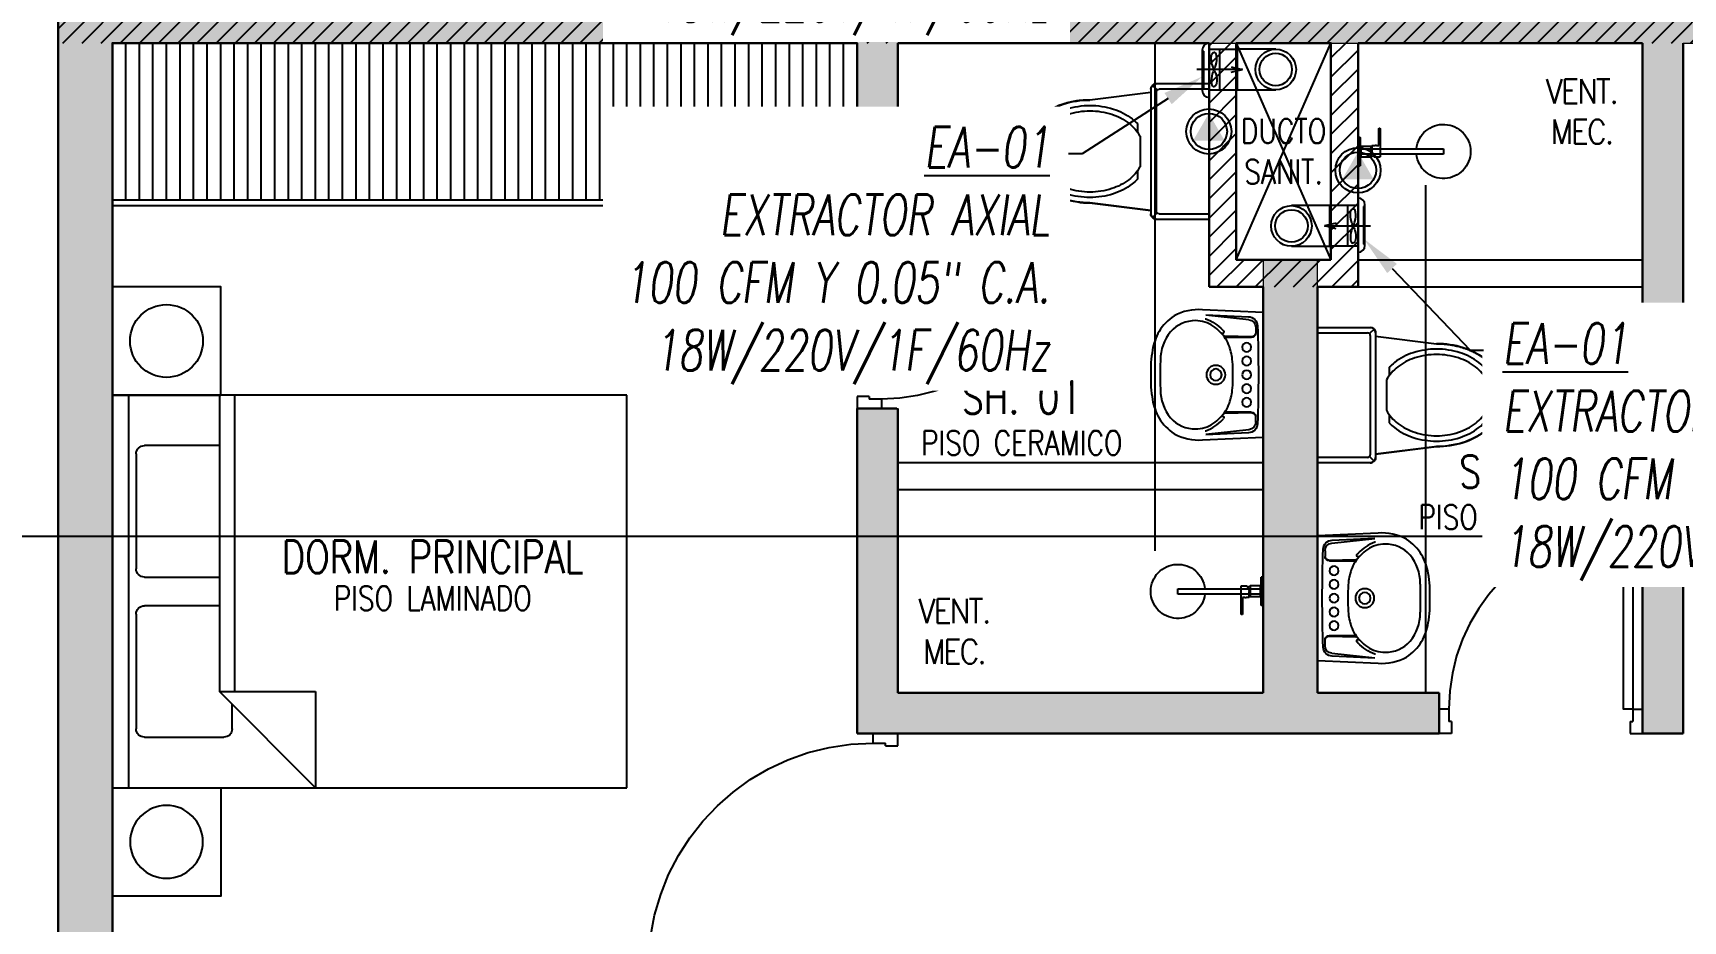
# Model space of a CAD drawing. Header units: millimetres. Extents: x 98 to 155, y -181 to 127.
# Drawn here: x 101.55 to 107.64, y 65.31 to 68.59 of the extents above; entities that cross this region are included whole.
import ezdxf
from ezdxf import colors
from ezdxf.entities.mleader import LeaderData, LeaderLine
from ezdxf.enums import TextEntityAlignment as Align
from ezdxf.math import Vec2, Vec3

# ---------------------------------------------------------------- set-up
doc = ezdxf.new("R2010")
doc.units = ezdxf.units.MM
doc.header["$LTSCALE"] = 15
doc.header["$PDMODE"] = 67
doc.header["$PDSIZE"] = 0.1
for name, pattern in [('CENTER', [2, 1.25, -0.25, 0.25, -0.25]), ('HIDDEN2', [0.1875, 0.125, -0.0625]), ('X-REF_DP_Arquitectura$0$HIDDEN', [0.375, 0.25, -0.125])]:
    doc.linetypes.add(name, pattern=pattern)
doc.layers.get('0').update_dxf_attribs({"color": 250})
doc.layers.get('DEFPOINTS').update_dxf_attribs({"color": 250})
for name, color, linetype in [('A-CORTE', 250, 'CENTER'), ('A-LINEAS', 250, 'Continuous'), ('A-MOBILIARIO', 250, 'Continuous'), ('A-MURO BAJO', 250, 'Continuous'), ('A-PROYECCIONES INT.', 250, 'HIDDEN2'), ('A-SANITARIOS', 250, 'Continuous'), ('A-TEXTO-ACABADO PISO', 250, 'Continuous'), ('A_50_TextoAmbiente', 252, 'Continuous'), ('A_50_TextoIndicaciones', 250, 'Continuous'), ('A_50_Vigas', 250, 'X-REF_DP_Arquitectura$0$HIDDEN'), ('A_60_HatchEstructuras', 250, 'Continuous'), ('DLP_MOBILIARIO FIJO', 250, 'Continuous'), ('L-06_EQ-FIN-CONT', 141, 'Continuous'), ('L3 Equipos y Ductos', 160, 'Continuous'), ('L4 Linea mediana', 191, 'Continuous'), ('L6 Linea fina', 141, 'Continuous'), ('MURO CF 60', 250, 'Continuous')]:
    doc.layers.add(name, color=color, linetype=linetype)
doc.layers.add('A-MUROS', color=252, linetype='Continuous', lineweight=30)
doc.layers.add('A_20_Estructuras', color=250, linetype='Continuous', lineweight=18)
doc.styles.add('JNV ING', font='romans.shx', dxfattribs={"width": 0.7, "oblique": 8, "height": 0.15})
doc.styles.add('ROMANS', font='romans.shx', dxfattribs={"width": 0.8})
pattern_1 = [(45, (128.67167, 43.02965), (-0.03535534, 0.03535534), [])]

# ---------------------------------------------------------------- blocks, each defined once
blk = doc.blocks.new('FUTURE 150')
at = {"layer": 'L3 Equipos y Ductos'}
for p, q in [((-0.1294, 0.1486), (-0.1294, -0.0006)), ((-0.104, -0.026), (-0.104, 0.174)), ((-0.104, 0.152), (0, 0.152)), ((0, 0.152), (0, 0.002)), ((-0.104, 0.002), (0, 0.002))]:
    blk.add_line(p, q, dxfattribs=at)
for centre, start, end in [((-0.104, 0.1486), 90, 180), ((-0.104, -0.0006), 180, 270)]:
    blk.add_arc(centre, 0.0254, start, end, dxfattribs=at)
at = {"layer": 'L4 Linea mediana'}
for p, q in [((-0.1294, 0.1448), (-0.1239, 0.1448)), ((-0.1239, 0.0052), (-0.1239, 0.1448)), ((-0.066, 0.152), (-0.066, 0.002)), ((-0.1294, 0.0052), (-0.1239, 0.0052))]:
    blk.add_line(p, q, dxfattribs=at)
at = {"layer": 'L6 Linea fina'}
for p, q in [((0.0199, 0.077), (-0.1499, 0.077)), ((-0.0231, 0.0872), (0.0199, 0.077)), ((-0.0231, 0.0668), (0.0199, 0.077))]:
    blk.add_line(p, q, dxfattribs=at)
for points in [[(-0.0857, 0.077), (-0.0921, 0.0934), (-0.0951, 0.1284), (-0.0911, 0.1379), (-0.0857, 0.1402)], [(-0.0857, 0.077), (-0.0794, 0.0934), (-0.0764, 0.1284), (-0.0804, 0.1379), (-0.0857, 0.1402)], [(-0.0857, 0.077), (-0.0921, 0.0606), (-0.0951, 0.0256), (-0.0911, 0.0161), (-0.0857, 0.0138)], [(-0.0857, 0.077), (-0.0794, 0.0606), (-0.0764, 0.0256), (-0.0804, 0.0161), (-0.0857, 0.0138)]]:
    blk.add_spline(points, degree=3, dxfattribs=at)
blk = doc.blocks.new('Trampa de humo')
at = {"layer": 'L3 Equipos y Ductos'}
blk.add_lwpolyline([(0.155, 0.15), (0.013, 0.15), (0.013, 0), (0.155, 0)], dxfattribs=at)
for radius in [0.075, 0.06]:
    blk.add_circle((0.155, 0.075), radius, dxfattribs=at)
blk = doc.blocks.new('FUTURE150 con trampa')
blk.add_blockref('Trampa de humo', (0.0927, 0.0279))
at = {"layer": 'L-06_EQ-FIN-CONT'}
blk.add_blockref('FUTURE 150', (0.1057, 0.0259), dxfattribs=at)
blk = doc.blocks.new('PTO ELECT')
at = {"layer": 'L4 Linea mediana', "ltscale": 1.5}
blk.add_circle((-0.6859, 0.0891), 0.0833, dxfattribs=at)
at = {"layer": 'L6 Linea fina', "ltscale": 1.5}
blk.add_circle((-0.6859, 0.0891), 0.0671, dxfattribs=at)
blk.add_solid([(-0.6278, 0.0555), (-0.744, 0.0555), (-0.6278, 0.0555), (-0.6859, 0.1562)], dxfattribs=at)
blk = doc.blocks.new('EF-P2-P4')
at = {"layer": 'A_60_HatchEstructuras'}
h = blk.add_hatch(color=256, dxfattribs=at)
h.dxf.hatch_style = 1
h.paths.add_polyline_path([(-1.15, -7), (1.6, -7), (1.6, -7.6), (1.75, -7.6), (1.75, -7), (4.5, -7), (4.5, -9.55), (4.65, -9.55), (4.65, -7), (7.5001, -7), (7.5001, -6.85), (4.65, -6.85), (4.65, -4.3), (4.5, -4.3), (4.5, -6.85), (1.75, -6.85), (1.75, -6.25), (1.6, -6.25), (1.6, -6.85), (-1.15, -6.85), (-1.15, -2.8), (-1.35, -2.8), (-1.35, -11.05), (-1.15, -11.05)])
h.paths.add_polyline_path([(3.3, -4.45), (3.75, -4.45), (3.75, -4.3), (1.6, -4.3), (1.6, -5.5), (1.7468, -5.5), (1.75, -5.5), (1.75, -4.45), (3.1, -4.45), (3.1, -6.05), (3.3, -6.05)], flags=17)
h.paths.add_polyline_path([(3.3, -7.8), (3.1, -7.8), (3.1, -9.4), (1.75, -9.4), (1.75, -8.35), (1.6, -8.35), (1.6, -9.55), (3.75, -9.55), (3.75, -9.4), (3.3, -9.4)], flags=17)
at = {"layer": 'A_20_Estructuras'}
for points in [[(-1.15, -7), (1.6, -7), (1.6, -7.6), (1.75, -7.6), (1.75, -7), (4.5, -7), (4.5, -9.55), (4.65, -9.55), (4.65, -7), (7.5001, -7), (7.5001, -6.85), (4.65, -6.85), (4.65, -4.3), (4.5, -4.3), (4.5, -6.85), (1.75, -6.85), (1.75, -6.25), (1.6, -6.25), (1.6, -6.85), (-1.15, -6.85), (-1.15, -2.8), (-1.35, -2.8), (-1.35, -11.05), (-1.15, -11.05)], [(3.3, -7.8), (3.1, -7.8), (3.1, -9.4), (1.75, -9.4), (1.75, -8.35), (1.6, -8.35), (1.6, -9.55), (3.75, -9.55), (3.75, -9.4), (3.3, -9.4)]]:
    blk.add_lwpolyline(points, close=True, dxfattribs=at)
at = {"layer": 'A_50_Vigas'}
blk.add_line((3.1, -7.8, 0), (3, -7.8, 0), dxfattribs=at)
blk.add_lwpolyline([(3.1, -7.8), (3, -7.8), (3, -7)], dxfattribs=at)
at = {"layer": 'A_50_Vigas', "elevation": 0}
blk.add_lwpolyline([(3.35, -7), (3.35, -7.8), (3.3, -7.8)], dxfattribs=at)
blk = doc.blocks.new('A$C3E6679A6')
for p, q in [((0, 1.8444), (0.0001, 1.9044)), ((0.0001, 1.9044), (1.4501, 1.9044)), ((1.4501, 1.9044), (1.4501, 1.8444))]:
    blk.add_line(p, q)
at = {"linetype": 'Continuous'}
for p, q in [((0, 1.8444), (1.45, 1.8444)), ((0, 0.0044), (0, 1.8444)), ((1.45, 1.8444), (1.45, 0.0044)), ((0.1867, 1.5087), (0.1867, 1.786)), ((0.2173, 1.8167), (0.6414, 1.8167)), ((0.672, 1.786), (0.672, 1.5087)), ((0.778, 1.5087), (0.778, 1.786)), ((0.8086, 1.8167), (1.2327, 1.8167)), ((1.2633, 1.786), (1.2633, 1.4926)), ((0, 1.5084), (1.0953, 1.5084)), ((1.45, 1.1538), (1.0953, 1.5084)), ((1.0953, 1.5084), (1.0953, 1.1538)), ((1.0953, 1.4524), (0, 1.4524)), ((1.2327, 1.462), (1.1418, 1.462)), ((1.0953, 1.1538), (1.45, 1.1538)), ((1.45, 0.0044), (0, 0.0044))]:
    blk.add_line(p, q, dxfattribs=at)
for centre, start, end in [((0.2173, 1.786), 90, 180), ((0.6414, 1.786), 0, 90), ((0.8086, 1.786), 90, 180), ((1.2327, 1.786), 0, 90), ((1.2327, 1.4926), 270, 0)]:
    blk.add_arc(centre, 0.0306, start, end, dxfattribs=at)
at = {"layer": 'DEFPOINTS', "color": 0, "linetype": 'ByBlock'}
for p in [(0, 1.9044), (0, 0)]:
    blk.add_point(p, dxfattribs=at)
blk = doc.blocks.new('A$C2EBA15F5')
blk.add_lwpolyline([(0, 0.4), (0, 0), (0.4, 0), (0.4, 0.4)], close=True)
blk.add_circle((0.2, 0.2), 0.1344)
blk = doc.blocks.new('SIFON JET_PLANTA')
at = {"extrusion": (-2.64698e-23, 6.61744e-24, -1)}
for p, q in [((-0.211, 0.2419, 0), (-0.2091, 0.2441, 0)), ((-0.2091, 0.2441, 0), (-0.2077, 0.2455, 0)), ((-0.2077, 0.2455, 0), (-0.2055, 0.247, 0)), ((-0.2055, 0.247, 0), (-0.2007, 0.2492, 0)), ((-0.2007, 0.2492, 0), (-0.195, 0.25, 0)), ((-0.195, 0.25, 0), (-0.195, 0.25, 0)), ((-0.195, 0.25, 0), (-0.1605, 0.25, 0)), ((-0.1605, 0.25, 0), (-0.0975, 0.25, 0)), ((-0.0975, 0.25, 0), (-0.0323, 0.25, 0)), ((-0.0323, 0.25, 0), (0, 0.25, 0)), ((0, 0.25, 0), (0, -0.25, 0)), ((-0.5148, 0.1813, 0), (-0.5079, 0.1829, 0)), ((-0.5079, 0.1829, 0), (-0.5016, 0.1842, 0)), ((-0.5016, 0.1842, 0), (-0.4865, 0.1867, 0)), ((-0.4865, 0.1867, 0), (-0.4763, 0.188, 0)), ((-0.4763, 0.188, 0), (-0.4726, 0.1884, 0)), ((-0.4726, 0.1884, 0), (-0.4636, 0.1892, 0)), ((-0.4636, 0.1892, 0), (-0.4549, 0.1897, 0)), ((-0.4549, 0.1897, 0), (-0.449, 0.1899, 0)), ((-0.449, 0.1899, 0), (-0.44, 0.19, 0)), ((-0.44, 0.19, 0), (-0.4322, 0.191, 0)), ((-0.4322, 0.191, 0), (-0.215, 0.2181, 0)), ((-0.215, 0.2278, 0), (-0.2149, 0.2323, 0)), ((-0.215, 0.2234, 0), (-0.215, 0.2278, 0)), ((-0.215, 0.2181, 0), (-0.215, 0.2234, 0)), ((-0.2149, 0.2323, 0), (-0.2142, 0.2356, 0)), ((-0.2142, 0.2356, 0), (-0.2129, 0.239, 0)), ((-0.2129, 0.239, 0), (-0.211, 0.2419, 0)), ((-0.6326, 0.121, 0), (-0.6299, 0.1235, 0)), ((-0.6299, 0.1235, 0), (-0.6251, 0.1276, 0)), ((-0.6251, 0.1276, 0), (-0.6206, 0.1314, 0)), ((-0.6206, 0.1314, 0), (-0.6168, 0.1344, 0)), ((-0.6168, 0.1344, 0), (-0.6106, 0.1389, 0)), ((-0.6106, 0.1389, 0), (-0.6061, 0.142, 0)), ((-0.6061, 0.142, 0), (-0.6, 0.1461, 0)), ((-0.6, 0.1461, 0), (-0.5963, 0.1484, 0)), ((-0.5963, 0.1484, 0), (-0.5908, 0.1517, 0)), ((-0.5908, 0.1517, 0), (-0.5862, 0.1543, 0)), ((-0.5862, 0.1543, 0), (-0.5794, 0.158, 0)), ((-0.5794, 0.158, 0), (-0.5693, 0.1629, 0)), ((-0.5693, 0.1629, 0), (-0.5517, 0.1703, 0)), ((-0.5517, 0.1703, 0), (-0.5465, 0.1722, 0)), ((-0.5465, 0.1722, 0), (-0.5385, 0.1749, 0)), ((-0.5385, 0.1749, 0), (-0.5346, 0.176, 0)), ((-0.5346, 0.176, 0), (-0.5265, 0.1784, 0)), ((-0.5265, 0.1784, 0), (-0.5216, 0.1797, 0)), ((-0.5216, 0.1797, 0), (-0.5148, 0.1813, 0)), ((-0.6779, 0.0582, 0), (-0.6745, 0.0655, 0)), ((-0.6745, 0.0655, 0), (-0.6722, 0.0699, 0)), ((-0.6745, 0.0655, 0), (-0.6745, 0.0655, 0)), ((-0.6722, 0.0699, 0), (-0.6705, 0.0728, 0)), ((-0.6705, 0.0728, 0), (-0.669, 0.0755, 0)), ((-0.669, 0.0755, 0), (-0.6672, 0.0785, 0)), ((-0.6672, 0.0785, 0), (-0.665, 0.082, 0)), ((-0.665, 0.082, 0), (-0.6634, 0.0845, 0)), ((-0.6634, 0.0845, 0), (-0.6611, 0.088, 0)), ((-0.6611, 0.088, 0), (-0.657, 0.0936, 0)), ((-0.657, 0.0936, 0), (-0.6534, 0.0984, 0)), ((-0.657, 0.0936, 0), (-0.657, 0.0936, 0)), ((-0.6534, 0.0984, 0), (-0.6503, 0.1023, 0)), ((-0.6534, 0.0984, 0), (-0.6534, 0.0984, 0)), ((-0.6503, 0.1023, 0), (-0.6453, 0.108, 0)), ((-0.6453, 0.108, 0), (-0.6386, 0.1152, 0)), ((-0.6386, 0.1152, 0), (-0.6326, 0.121, 0)), ((-0.69, 0, 0), (-0.6899, 0.0044, 0)), ((-0.6899, 0.0044, 0), (-0.6897, 0.0096, 0)), ((-0.6897, 0.0096, 0), (-0.6893, 0.014, 0)), ((-0.6893, 0.014, 0), (-0.6887, 0.0194, 0)), ((-0.6887, 0.0194, 0), (-0.6881, 0.0236, 0)), ((-0.6881, 0.0236, 0), (-0.6872, 0.0284, 0)), ((-0.6881, 0.0236, 0), (-0.6881, 0.0236, 0)), ((-0.6872, 0.0284, 0), (-0.6867, 0.031, 0)), ((-0.6867, 0.031, 0), (-0.6855, 0.0361, 0)), ((-0.6855, 0.0361, 0), (-0.6838, 0.0421, 0)), ((-0.6855, 0.0361, 0), (-0.6855, 0.0361, 0)), ((-0.6838, 0.0421, 0), (-0.6819, 0.048, 0)), ((-0.6838, 0.0421, 0), (-0.6838, 0.0421, 0)), ((-0.6819, 0.048, 0), (-0.6804, 0.0521, 0)), ((-0.6804, 0.0521, 0), (-0.6793, 0.0547, 0)), ((-0.6793, 0.0547, 0), (-0.6779, 0.0582, 0)), ((-0.6899, -0.0065, 0), (-0.69, 0, 0)), ((-0.6896, -0.0111, 0), (-0.6899, -0.0065, 0)), ((-0.6891, -0.0164, 0), (-0.6896, -0.0111, 0)), ((-0.6881, -0.0232, 0), (-0.6891, -0.0164, 0)), ((-0.6876, -0.0264, 0), (-0.6881, -0.0232, 0)), ((-0.687, -0.0296, 0), (-0.6876, -0.0264, 0)), ((-0.6864, -0.0321, 0), (-0.687, -0.0296, 0)), ((-0.6855, -0.0361, 0), (-0.6864, -0.0321, 0)), ((-0.6838, -0.0419, 0), (-0.6855, -0.0361, 0)), ((-0.6827, -0.0457, 0), (-0.6838, -0.0419, 0)), ((-0.6814, -0.0492, 0), (-0.6827, -0.0457, 0)), ((-0.6803, -0.0522, 0), (-0.6814, -0.0492, 0)), ((-0.6792, -0.0551, 0), (-0.6803, -0.0522, 0)), ((-0.6779, -0.0581, 0), (-0.6792, -0.0551, 0)), ((-0.677, -0.0602, 0), (-0.6779, -0.0581, 0)), ((-0.6751, -0.0642, 0), (-0.677, -0.0602, 0)), ((-0.6722, -0.0699, 0), (-0.6751, -0.0642, 0)), ((-0.6706, -0.0727, 0), (-0.6722, -0.0699, 0)), ((-0.6679, -0.0774, 0), (-0.6706, -0.0727, 0)), ((-0.6646, -0.0826, 0), (-0.6679, -0.0774, 0)), ((-0.6623, -0.0862, 0), (-0.6646, -0.0826, 0)), ((-0.6599, -0.0897, 0), (-0.6623, -0.0862, 0)), ((-0.6554, -0.0958, 0), (-0.6599, -0.0897, 0)), ((-0.6494, -0.1032, 0), (-0.6554, -0.0958, 0)), ((-0.6458, -0.1074, 0), (-0.6494, -0.1032, 0)), ((-0.64, -0.1137, 0), (-0.6458, -0.1074, 0)), ((-0.6379, -0.1158, 0), (-0.64, -0.1137, 0)), ((-0.6347, -0.119, 0), (-0.6379, -0.1158, 0)), ((-0.6335, -0.1201, 0), (-0.6347, -0.119, 0)), ((-0.6347, -0.119, 0), (-0.6347, -0.119, 0)), ((-0.6318, -0.1217, 0), (-0.6335, -0.1201, 0)), ((-0.6305, -0.123, 0), (-0.6318, -0.1217, 0)), ((-0.6318, -0.1217, 0), (-0.6318, -0.1217, 0)), ((-0.6288, -0.1244, 0), (-0.6305, -0.123, 0)), ((-0.6276, -0.1255, 0), (-0.6288, -0.1244, 0)), ((-0.6262, -0.1268, 0), (-0.6276, -0.1255, 0)), ((-0.6245, -0.1281, 0), (-0.6262, -0.1268, 0)), ((-0.6235, -0.1291, 0), (-0.6245, -0.1281, 0)), ((-0.6245, -0.1281, 0), (-0.6245, -0.1281, 0)), ((-0.6223, -0.13, 0), (-0.6235, -0.1291, 0)), ((-0.6215, -0.1307, 0), (-0.6223, -0.13, 0)), ((-0.6204, -0.1315, 0), (-0.6215, -0.1307, 0)), ((-0.6193, -0.1324, 0), (-0.6204, -0.1315, 0)), ((-0.6179, -0.1335, 0), (-0.6193, -0.1324, 0)), ((-0.6168, -0.1344, 0), (-0.6179, -0.1335, 0)), ((-0.6153, -0.1355, 0), (-0.6168, -0.1344, 0)), ((-0.6142, -0.1363, 0), (-0.6153, -0.1355, 0)), ((-0.612, -0.1379, 0), (-0.6142, -0.1363, 0)), ((-0.6086, -0.1403, 0), (-0.612, -0.1379, 0)), ((-0.607, -0.1415, 0), (-0.6086, -0.1403, 0)), ((-0.6058, -0.1422, 0), (-0.607, -0.1415, 0)), ((-0.6039, -0.1435, 0), (-0.6058, -0.1422, 0)), ((-0.602, -0.1448, 0), (-0.6039, -0.1435, 0)), ((-0.6004, -0.1458, 0), (-0.602, -0.1448, 0)), ((-0.5987, -0.1469, 0), (-0.6004, -0.1458, 0)), ((-0.5964, -0.1483, 0), (-0.5987, -0.1469, 0)), ((-0.595, -0.1492, 0), (-0.5964, -0.1483, 0)), ((-0.5936, -0.15, 0), (-0.595, -0.1492, 0)), ((-0.5918, -0.1511, 0), (-0.5936, -0.15, 0)), ((-0.5896, -0.1524, 0), (-0.5918, -0.1511, 0)), ((-0.5871, -0.1538, 0), (-0.5896, -0.1524, 0)), ((-0.5833, -0.1559, 0), (-0.5871, -0.1538, 0)), ((-0.5781, -0.1587, 0), (-0.5833, -0.1559, 0)), ((-0.5759, -0.1598, 0), (-0.5781, -0.1587, 0)), ((-0.5738, -0.1608, 0), (-0.5759, -0.1598, 0)), ((-0.5702, -0.1625, 0), (-0.5738, -0.1608, 0)), ((-0.5675, -0.1637, 0), (-0.5702, -0.1625, 0)), ((-0.5659, -0.1645, 0), (-0.5675, -0.1637, 0)), ((-0.5644, -0.1652, 0), (-0.5659, -0.1645, 0)), ((-0.5614, -0.1664, 0), (-0.5644, -0.1652, 0)), ((-0.5598, -0.1671, 0), (-0.5614, -0.1664, 0)), ((-0.5568, -0.1683, 0), (-0.5598, -0.1671, 0)), ((-0.5543, -0.1693, 0), (-0.5568, -0.1683, 0)), ((-0.551, -0.1706, 0), (-0.5543, -0.1693, 0)), ((-0.5491, -0.1713, 0), (-0.551, -0.1706, 0)), ((-0.5465, -0.1722, 0), (-0.5491, -0.1713, 0)), ((-0.5449, -0.1728, 0), (-0.5465, -0.1722, 0)), ((-0.5428, -0.1735, 0), (-0.5449, -0.1728, 0)), ((-0.5412, -0.174, 0), (-0.5428, -0.1735, 0)), ((-0.5385, -0.1749, 0), (-0.5412, -0.174, 0)), ((-0.5352, -0.1759, 0), (-0.5385, -0.1749, 0)), ((-0.5385, -0.1749, 0), (-0.5385, -0.1749, 0)), ((-0.5321, -0.1768, 0), (-0.5352, -0.1759, 0)), ((-0.5296, -0.1775, 0), (-0.5321, -0.1768, 0)), ((-0.5267, -0.1783, 0), (-0.5296, -0.1775, 0)), ((-0.5238, -0.1791, 0), (-0.5267, -0.1783, 0)), ((-0.5267, -0.1783, 0), (-0.5267, -0.1783, 0)), ((-0.5217, -0.1796, 0), (-0.5238, -0.1791, 0)), ((-0.5177, -0.1807, 0), (-0.5217, -0.1796, 0)), ((-0.5151, -0.1813, 0), (-0.5177, -0.1807, 0)), ((-0.5118, -0.1821, 0), (-0.5151, -0.1813, 0)), ((-0.5094, -0.1826, 0), (-0.5118, -0.1821, 0)), ((-0.5066, -0.1832, 0), (-0.5094, -0.1826, 0)), ((-0.5022, -0.184, 0), (-0.5066, -0.1832, 0)), ((-0.4974, -0.1849, 0), (-0.5022, -0.184, 0)), ((-0.495, -0.1854, 0), (-0.4974, -0.1849, 0)), ((-0.4974, -0.1849, 0), (-0.4974, -0.1849, 0)), ((-0.4936, -0.1856, 0), (-0.495, -0.1854, 0)), ((-0.4916, -0.1859, 0), (-0.4936, -0.1856, 0)), ((-0.4884, -0.1864, 0), (-0.4916, -0.1859, 0)), ((-0.4862, -0.1867, 0), (-0.4884, -0.1864, 0)), ((-0.4824, -0.1872, 0), (-0.4862, -0.1867, 0)), ((-0.4812, -0.1874, 0), (-0.4824, -0.1872, 0)), ((-0.4785, -0.1877, 0), (-0.4812, -0.1874, 0)), ((-0.4761, -0.188, 0), (-0.4785, -0.1877, 0)), ((-0.4735, -0.1883, 0), (-0.4761, -0.188, 0)), ((-0.4695, -0.1887, 0), (-0.4735, -0.1883, 0)), ((-0.4651, -0.189, 0), (-0.4695, -0.1887, 0)), ((-0.4639, -0.1891, 0), (-0.4651, -0.189, 0)), ((-0.4651, -0.189, 0), (-0.4651, -0.189, 0)), ((-0.4619, -0.1893, 0), (-0.4639, -0.1891, 0)), ((-0.4592, -0.1894, 0), (-0.4619, -0.1893, 0)), ((-0.4568, -0.1896, 0), (-0.4592, -0.1894, 0)), ((-0.455, -0.1897, 0), (-0.4568, -0.1896, 0)), ((-0.4518, -0.1898, 0), (-0.455, -0.1897, 0)), ((-0.449, -0.1899, 0), (-0.4518, -0.1898, 0)), ((-0.4467, -0.1899, 0), (-0.449, -0.1899, 0)), ((-0.4428, -0.19, 0), (-0.4467, -0.1899, 0)), ((-0.44, -0.19, 0), (-0.4428, -0.19, 0)), ((-0.215, -0.2181, 0), (-0.44, -0.19, 0)), ((-0.215, -0.227, 0), (-0.215, -0.2181, 0)), ((-0.215, -0.23, 0), (-0.215, -0.227, 0)), ((-0.2147, -0.2335, 0), (-0.215, -0.23, 0)), ((-0.2138, -0.2369, 0), (-0.2147, -0.2335, 0)), ((-0.2126, -0.2395, 0), (-0.2138, -0.2369, 0)), ((-0.2138, -0.2369, 0), (-0.2138, -0.2369, 0)), ((-0.2108, -0.2423, 0), (-0.2126, -0.2395, 0)), ((-0.2126, -0.2395, 0), (-0.2126, -0.2395, 0)), ((-0.2091, -0.2441, 0), (-0.2108, -0.2423, 0)), ((-0.2108, -0.2423, 0), (-0.2108, -0.2423, 0)), ((-0.2108, -0.2423, 0), (-0.2108, -0.2423, 0)), ((-0.209, -0.244, 0), (-0.2091, -0.2441, 0)), ((-0.2067, -0.2462, 0), (-0.209, -0.244, 0)), ((-0.209, -0.244, 0), (-0.209, -0.244, 0)), ((-0.2029, -0.2484, 0), (-0.2067, -0.2462, 0)), ((-0.2067, -0.2462, 0), (-0.2067, -0.2462, 0)), ((-0.1995, -0.2495, 0), (-0.2029, -0.2484, 0)), ((-0.2029, -0.2484, 0), (-0.2029, -0.2484, 0)), ((-0.195, -0.25, 0), (-0.1995, -0.2495, 0)), ((0, -0.25, 0), (-0.195, -0.25, 0))]:
    blk.add_line(p, q, dxfattribs=at)
for p, q in [((-0.2091, 0.2441, 0), (-0.1921, 0.2271, 0)), ((-0.195, 0.25, 0), (0, 0.25, 0)), ((0, 0.25, 0), (0, -0.25, 0)), ((-0.215, 0.2181, 0), (-0.44, 0.19, 0)), ((-0.215, -0.23, 0), (-0.215, 0.23, 0)), ((-0.195, -0.22, 0), (-0.195, 0.22, 0)), ((-0.185, 0.23, 0), (0, 0.23, 0)), ((-0.265, 0.0718, 0), (-0.265, 0.1028, 0)), ((-0.255, -0.0562, 0), (-0.255, 0.0562, 0)), ((-0.265, -0.1028, 0), (-0.265, -0.0718, 0)), ((-0.215, -0.2181, 0), (-0.44, -0.19, 0)), ((-0.2091, -0.2441, 0), (-0.1921, -0.2271, 0)), ((0, -0.23, 0), (-0.185, -0.23, 0)), ((0, -0.25, 0), (-0.195, -0.25, 0))]:
    blk.add_line(p, q)
at = {"elevation": 0}
for points in [[(-0.265, 0.1028, 0.0362), (-0.2844, 0.1202, 0.08725), (-0.3535, 0.1565, 0.077598), (-0.44, 0.17, 0.077598), (-0.5265, 0.1565, 0.08725), (-0.5956, 0.1202, 0.105601), (-0.6443, 0.0627, 0.12364), (-0.66, 0, 0.12364), (-0.6443, -0.0627, 0.105601), (-0.5956, -0.1202, 0.08725), (-0.5265, -0.1565, 0.077598), (-0.44, -0.17, 0.077598)], [(-0.255, 0.0562, 0.100268), (-0.2967, 0.1044, 0.08725), (-0.3596, 0.1374, 0.077598), (-0.44, 0.15, 0.077598), (-0.5204, 0.1374, 0.08725), (-0.5833, 0.1044, 0.105601), (-0.6266, 0.0532, 0.12364), (-0.64, 0, 0.12364), (-0.6266, -0.0532, 0.105601), (-0.5833, -0.1044, 0.08725), (-0.5204, -0.1374, 0.077598), (-0.44, -0.15, 0.077598)], [(-0.44, -0.15, 0.077598), (-0.3596, -0.1374, 0.08725), (-0.2967, -0.1044, 0.100268), (-0.255, -0.0562, 0.12364)], [(-0.44, -0.17, 0.077598), (-0.3535, -0.1565, 0.08725), (-0.2844, -0.1202, 0.0362), (-0.265, -0.1028, 0.12364)]]:
    blk.add_lwpolyline(points, format="xyb", dxfattribs=at)
for centre, radius, start, end in [((-0.195, 0.23, 0), 0.02, 90, 180), ((-0.44, -0.1379, 0), 0.3279, 90, 107.47412), ((-0.185, 0.22, 0), 0.01, 90, 180), ((-0.4939, -0.0273, 0), 0.203, 127.23483, 151.40883), ((-0.4613, -0.0702, 0), 0.257, 107.47412, 127.23483), ((-0.544, 0, 0), 0.146, 151.40883, 180), ((-0.544, 0, 0), 0.146, 180, 208.59117), ((-0.4939, 0.0273, 0), 0.203, 208.59117, 232.76517), ((-0.4613, 0.0702, 0), 0.257, 232.76517, 252.52588), ((-0.44, 0.1379, 0), 0.3279, 252.52588, 270), ((-0.195, -0.23, 0), 0.02, 180, 270), ((-0.185, -0.22, 0), 0.01, 180, 270)]:
    blk.add_arc(centre, radius, start, end)
blk = doc.blocks.new('BOWL-ITALGRIF_VARADERO_01')
for p, q in [((-0.2032, -0.1971), (-0.2208, -0.038)), ((0.2032, -0.1971), (0.2208, -0.038)), ((-0.1404, -0.2077), (-0.1424, -0.1083)), ((-0.1375, -0.205), (-0.1375, -0.1117)), ((0.1375, -0.205), (0.1375, -0.1117)), ((0.1404, -0.2077), (0.1424, -0.1083)), ((-0.1753, -0.222), (-0.1544, -0.222)), ((0.1753, -0.222), (0.1544, -0.222))]:
    blk.add_line(p, q)
for points in [[(-0.0917, 0.1589, -0.02989), (-0.0456, 0.1646, -0.007822), (0.0456, 0.1646, -0.02989), (0.0918, 0.1589, -0.091737), (0.1601, 0.1343, -0.112496), (0.2175, 0.0792, -0.147885), (0.2402, -0.0257), (0.23, -0.25), (-0.23, -0.25), (-0.2402, -0.0257, -0.147885), (-0.2175, 0.0792, -0.112496), (-0.1601, 0.1343, -0.091737)], [(-0.0496, -0.1363, -0.062677), (-0.1048, -0.1249, -0.110639), (-0.1576, -0.091, -0.120976), (-0.195, -0.0344, -0.061198), (-0.2, 0, -0.21707), (-0.1593, 0.092, -0.174983), (-0.0545, 0.1298, -0.010618), (0, 0.131, -0.010618), (0.0545, 0.1298, -0.174983), (0.1593, 0.092, -0.21707), (0.2, 0, -0.061198), (0.195, -0.0344, -0.120976), (0.1576, -0.091, -0.110639), (0.1048, -0.1249, -0.062677), (0.0496, -0.1363, -0.017583), (0, -0.138, -0.017583)]]:
    blk.add_lwpolyline(points, format="xyb", close=True)
for points in [[(-0.2216, -0.0381), (-0.2145, -0.1954, 0.390823), (-0.1807, -0.2288, 0.017524), (0.1807, -0.2288, 0.390823), (0.2145, -0.1954), (0.2216, -0.0381)], [(-0.2072, -0.035, 0.005), (-0.2064, -0.038, 0.121292), (-0.166, -0.0996, 0.007977), (-0.1624, -0.1031)], [(0.2072, -0.035, -0.005), (0.2064, -0.038, -0.121292), (0.166, -0.0996, -0.007977), (0.1624, -0.1031)]]:
    blk.add_lwpolyline(points, format="xyb")
for centre, radius in [((0, -0.075), 0.035), ((0, -0.075), 0.0215), ((-0.1015, -0.1885), 0.0165), ((-0.051, -0.1885), 0.0165), ((0, -0.1885), 0.0165), ((0.051, -0.1885), 0.0165), ((0.1015, -0.1885), 0.0165)]:
    blk.add_circle(centre, radius)
for centre, radius, start, end in [((-0.1583, -0.0987), 0.006, 226.64309, 46.64309), ((-0.1404, -0.1083), 0.002, 54.36186, 181.13739), ((-0.1355, -0.1117), 0.002, 56.71088, 180), ((0.1355, -0.1117), 0.002, 0, 123.28912), ((0.1404, -0.1083), 0.002, 358.86261, 125.63814), ((0.1583, -0.0987), 0.006, 133.35691, 313.35691), ((0.1048, -0.1249), 9.094947017729287e-16, 0, 217.6714), ((-0.1753, -0.194), 0.028, 186.31112, 270), ((-0.1545, -0.205), 0.017, 270, 0), ((-0.1544, -0.208), 0.014, 270, 1.13739), ((0.1545, -0.205), 0.017, 180, 270), ((0.1544, -0.208), 0.014, 178.86261, 270), ((0.1753, -0.194), 0.028, 270, 353.68888)]:
    blk.add_arc(centre, radius, start, end)
blk = doc.blocks.new('*U146')
for p, q in [((0.01, 0.705), (0.01, 0.75)), ((0.1, 0.715), (0.1, 0.75)), ((0.055, 0.705), (0.01, 0.705)), ((0.1, 0.715), (0.055, 0.715)), ((0.055, 0.705), (0.055, 0.715)), ((0.055, 0.045), (0.01, 0.045)), ((0.01, 0.045), (0.01, 0)), ((0.055, 0.045), (0.055, 0.035)), ((0.1, 0.035), (0.055, 0.035)), ((0.1, 0.035), (0.1, 0))]:
    blk.add_line(p, q)
blk.add_lwpolyline([(0.78, 0.07), (0.78, 0.035), (0.1, 0.035), (0.1, 0.07)], close=True)
at = {"linetype": 'HIDDEN2'}
blk.add_arc((0.0996, 0.0341), 0.6809, 2.23015, 89.96723, dxfattribs=at)
blk = doc.blocks.new('*U145')
for p, q in [((0.01, 0.855), (0.01, 0.9)), ((0.055, 0.855), (0.01, 0.855)), ((0.1, 0.865), (0.055, 0.865)), ((0.055, 0.855), (0.055, 0.865)), ((0.1, 0.865), (0.1, 0.9)), ((0.055, 0.045), (0.01, 0.045)), ((0.01, 0.045), (0.01, 0)), ((0.055, 0.045), (0.055, 0.035)), ((0.1, 0.035), (0.055, 0.035)), ((0.1, 0.035), (0.1, 0))]:
    blk.add_line(p, q)
blk.add_lwpolyline([(0.93, 0.07), (0.93, 0.035), (0.1, 0.035), (0.1, 0.07)], close=True)
at = {"linetype": 'HIDDEN2'}
blk.add_arc((0.0995, 0.0339), 0.8311, 2.23015, 89.96723, dxfattribs=at)
blk = doc.blocks.new('ducha marsano')
at = {"linetype": 'HIDDEN2', "ltscale": 0.5, "extrusion": (-4.9425e-10, -7.91123e-10, -1)}
for p, q in [((-0.01, 0), (0.01, 0)), ((0.01, 0), (0.01, -0.3155)), ((-0.0205, -0.08), (-0.0205, -0.0601)), ((-0.0155, -0.058), (-0.0157, -0.058)), ((-0.01, -0.3155), (-0.01, 0)), ((0.0225, -0.0515), (-0.0001, -0.0515)), ((0.0225, -0.0515), (0.0225, -0.0627)), ((0.021, -0.0815), (-0.019, -0.0815)), ((0.025, -0.0815), (0.021, -0.0815)), ((0.0225, -0.0682), (0.0225, -0.077)), ((0.0225, -0.077), (0.025, -0.077)), ((0.025, -0.077), (0.0771, -0.077)), ((0.0771, -0.0815), (0.025, -0.0815)), ((0.0771, -0.077), (0.0816, -0.077)), ((0.0816, -0.0815), (0.0771, -0.0815)), ((0.0816, -0.077), (0.082, -0.077)), ((0.082, -0.0815), (0.0816, -0.0815)), ((0.082, -0.077), (0.084, -0.077)), ((0.084, -0.0815), (0.082, -0.0815)), ((0.0855, -0.0785), (0.0855, -0.08)), ((0.01, -0.3155), (-0.01, -0.3155))]:
    blk.add_line(p, q, dxfattribs=at)
for centre, radius, start, end in [((-0.0004, -0.0462), 0.02, 323.95812, 354.92979), ((0.0004, -0.0462), 0.02, 185.07021, 195.2705), ((0.019, -0.08), 0.0015, 270, 360), ((-0.084, -0.0785), 0.0015, 90, 180), ((-0.084, -0.08), 0.0015, 180, 270), ((0, -0.3155), 0.1, 95.73917, 84.26083)]:
    blk.add_arc(centre, radius, start, end, dxfattribs=at)
at = {"linetype": 'HIDDEN2', "ltscale": 0.5, "extrusion": (-4.94252e-10, -7.91124e-10, -1)}
blk.add_ellipse((0, -0.0515), major_axis=(-0.0225, -0.0095), ratio=0.001448, start_param=0.425436, end_param=1.567366, dxfattribs=at)
at = {"linetype": 'HIDDEN2', "ltscale": 0.5}
for points, degree in [([(-0.0305, 0), (0, 0), (0.0305, 0)], 2), ([(0.0305, 0), (0.0415, 0), (0.0525, 0)], 2), ([(0.0525, 0), (0.0525, -0.0038), (0.0525, -0.0075)], 2), ([(-0.0525, 0), (-0.0525, -0.0038), (-0.0525, -0.0075)], 2), ([(-0.0525, 0), (-0.0415, 0), (-0.0305, 0)], 2), ([(-0.0525, -0.0075), (-0.0525, -0.0075), (-0.0525, -0.0075)], 2), ([(0.0305, -0.008), (0, -0.008), (-0.0305, -0.008)], 2), ([(-0.0215, -0.008), (-0.0215, -0.0093), (-0.0215, -0.0105)], 2), ([(-0.021, -0.011), (-0.007, -0.011), (0.007, -0.011), (0.021, -0.011)], 3), ([(-0.02, -0.011), (-0.02, -0.0294), (-0.02, -0.0477)], 2), ([(-0.0197, -0.048), (0, -0.048), (0.0197, -0.048)], 2), ([(0.02, -0.011), (0.02, -0.0294), (0.02, -0.0477)], 2), ([(0.0215, -0.008), (0.0215, -0.0093), (0.0215, -0.0105)], 2)]:
    blk.add_open_spline(points, degree=degree, dxfattribs=at)
for points, weights in [([(-0.0525, -0.0075), (-0.0525, -0.0075), (-0.0525, -0.0075)], [1, 0.990847086912, 0.982266230892]), ([(-0.052, -0.008), (-0.0525, -0.008), (-0.0525, -0.0075)], [1, 0.707106781193, 1]), ([(-0.0215, -0.0105), (-0.0215, -0.011), (-0.021, -0.011)], [1, 0.70710678154, 1]), ([(-0.02, -0.0477), (-0.02, -0.048), (-0.0197, -0.048)], [1, 0.707106780138, 1]), ([(0.02, -0.0477), (0.02, -0.048), (0.0197, -0.048)], [1, 0.707106779703, 1]), ([(0.0211, -0.011), (0.0211, -0.011), (0.021, -0.011)], [1, 0.992411795776, 1]), ([(0.052, -0.008), (0.0521, -0.008), (0.0521, -0.008)], [1, 0.992411795771, 1])]:
    blk.add_rational_spline(points, weights, degree=2, dxfattribs=at)
for points, knots in [([(-0.0305, -0.008), (-0.0332, -0.008), (-0.0374, -0.008), (-0.0424, -0.008), (-0.0458, -0.008), (-0.0486, -0.008), (-0.0512, -0.008), (-0.052, -0.008), (-0.052, -0.008)], [0, 0, 0, 0, 8.104572, 12.495263, 16.885954, 21.276645, 25.667336, 33.771908, 33.771908, 33.771908, 33.771908]), ([(0.052, -0.008), (0.052, -0.008), (0.0512, -0.008), (0.0486, -0.008), (0.0458, -0.008), (0.0424, -0.008), (0.0374, -0.008), (0.0332, -0.008), (0.0305, -0.008)], [0, 0, 0, 0, 8.104572, 12.495263, 16.885954, 21.276645, 25.667336, 33.771908, 33.771908, 33.771908, 33.771908]), ([(0.0225, -0.0682), (0.0225, -0.0682), (0.0225, -0.0682), (0.0225, -0.0679), (0.0224, -0.0677), (0.0224, -0.0672), (0.0224, -0.0669), (0.0223, -0.0662), (0.0223, -0.0658), (0.0223, -0.0652), (0.0223, -0.0648), (0.0224, -0.0641), (0.0224, -0.0638), (0.0224, -0.0633), (0.0225, -0.0631), (0.0225, -0.0628), (0.0225, -0.0627), (0.0225, -0.0627)], [0.4148436, 0.4148436, 0.4148436, 0.4148436, 0.5185541, 0.5185541, 0.6222645, 0.6222645, 0.7259759, 0.7259759, 0.8296873, 0.8296873, 0.9333987, 0.9333987, 1.03711, 1.03711, 1.1408205, 1.1408205, 1.2445309, 1.2445309, 1.2445309, 1.2445309])]:
    blk.add_open_spline(points, degree=3, knots=knots, dxfattribs=at)
for points, weights, degree, knots in [([(0.0211, -0.011), (0.0211, -0.011), (0.0211, -0.011), (0.0211, -0.011), (0.0214, -0.0109), (0.0215, -0.0107), (0.0215, -0.0105)], [0.918641037743, 0.918640949346, 0.918640860949, 0.918640772552, 0.789223156395, 0.789223156395, 0.918640772552], 3, [0.1238988, 0.1238988, 0.1238988, 0.1238988, 0.1238993, 0.1238993, 0.1238993, 0.78603, 0.78603, 0.78603, 0.78603]), ([(0.0521, -0.008), (0.0521, -0.008), (0.0521, -0.008), (0.0525, -0.0079), (0.0525, -0.0075)], [0.918641037749, 0.918640905153, 0.918640772558, 0.724517853988, 0.918640772558], 2, [0.1238988, 0.1238988, 0.1238988, 0.1238993, 0.1238993, 0.7860311, 0.7860311, 0.7860311])]:
    blk.add_rational_spline(points, weights, degree=degree, knots=knots, dxfattribs=at)
blk = doc.blocks.new('DPTO 65')
at = {"layer": 'A-LINEAS'}
for p, q in [((-4.35, 0.95), (-4.7, 0.15)), ((-4.35, 0.15), (-4.7, 0.95))]:
    blk.add_line(p, q, dxfattribs=at)
at = {"layer": 'A-MURO BAJO'}
for p, q in [((-4.45, 1.8), (-3.1, 1.8)), ((-4.45, 1.7), (-3.1, 1.7)), ((-4.8, 1.05), (-5.85, 1.05)), ((-4.8, 0.95), (-5.85, 0.95))]:
    blk.add_line(p, q, dxfattribs=at)
at = {"layer": 'A-MUROS'}
for p, q in [((-5.85, 2.7), (-6, 2.7)), ((-6, 2.7), (-6, 0.15)), ((-5.85, 0.15), (-5.85, 2.7)), ((-2.95, 2.7), (-5.1, 2.7)), ((-5.1, 2.7), (-5.1, 2.55)), ((-2.95, 1.5), (-2.95, 2.7)), ((-5.1, 2.55), (-4.65, 2.55)), ((-4.65, 2.55), (-4.65, 1.05)), ((-4.45, 1.05), (-4.45, 2.55)), ((-4.45, 2.55), (-3.1, 2.55)), ((-3.1, 2.55), (-3.1, 1.5)), ((-2.95, 1.5), (-3.0968, 1.5)), ((-4.65, 1.05), (-4.8, 1.05)), ((-4.8, 1.05), (-4.8, 0.15)), ((-4.25, 1.05), (-4.45, 1.05)), ((-4.25, 0.15), (-4.25, 1.05)), ((-3.1, 0.15), (-3.1, 0.75)), ((-3.1, 0.75), (-2.95, 0.75)), ((-2.95, 0.75), (-2.95, 0.15)), ((-4.8, 0.15), (-5.85, 0.15)), ((-4.25, 0.15), (-3.1, 0.15)), ((-2.95, 0.15), (-0.2, 0.15))]:
    blk.add_line(p, q, dxfattribs=at)
at = {"layer": 'A-MUROS', "elevation": 0}
blk.add_lwpolyline([(-4.7, 0.95), (-4.35, 0.95), (-4.35, 0.15), (-4.7, 0.15)], close=True, dxfattribs=at)
at = {"layer": 'A-PROYECCIONES INT.'}
for p, q in [((-5.05, 2.55), (-5.05, 0.15)), ((-4.05, 0.15), (-4.05, 2.55))]:
    blk.add_line(p, q, dxfattribs=at)
at = {"layer": 'A-MOBILIARIO', "xscale": -1, "rotation": 180}
blk.add_blockref('*U145', (-3.11, 3.6), dxfattribs=at)
at = {"layer": 'A-MOBILIARIO', "xscale": -1}
for name, p in [('A$C2EBA15F5', (-0.2, 2.9001)), ('*U146', (-2.94, 0.75, 0))]:
    blk.add_blockref(name, p, dxfattribs=at)
at = {"layer": 'A-MOBILIARIO', "extrusion": (0, 0, -1), "zscale": -1.000000000000002, "rotation": 90}
blk.add_blockref('A$C3E6679A6', (2.1044, 1.45), dxfattribs=at)
at = {"layer": 'A-MOBILIARIO'}
for name, p, rotation in [('*U146', (-5.85, 2.71), 270), ('A$C2EBA15F5', (-0.2, 1.4501), 180)]:
    blk.add_blockref(name, p, dxfattribs=dict(at, rotation=rotation))
at = {"layer": 'A-SANITARIOS'}
for p, xscale, rotation in [((-4.9, 2.2, 0), -1.000000000000026, 90), ((-4.2, 1.375, 0), -1.000000000000003, 270)]:
    blk.add_blockref('BOWL-ITALGRIF_VARADERO_01', p, dxfattribs=dict(at, xscale=xscale, rotation=rotation))
at = {"layer": 'A-SANITARIOS', "extrusion": (7.91123e-10, -4.9425e-10, -1), "xscale": -0.9999999999999717, "rotation": 269.9999992996428}
blk.add_blockref('ducha marsano', (4.45, 2.175, 0), dxfattribs=at)
at = {"layer": 'A-SANITARIOS', "extrusion": (-3.60286e-08, -4.49068e-08, 1), "rotation": 1.331223285225883e-06}
blk.add_blockref('SIFON JET_PLANTA', (-4.65, 1.45, 0), dxfattribs=at)
at = {"layer": 'A-SANITARIOS', "extrusion": (-3.60286e-08, 4.49068e-08, -1), "zscale": -1, "rotation": 1.331223222925989e-06}
blk.add_blockref('SIFON JET_PLANTA', (4.25, 0.55, 0), dxfattribs=at)
at = {"layer": 'A-SANITARIOS', "extrusion": (-7.91123e-10, 4.9425e-10, -1), "xscale": -0.9999999999999735, "rotation": 89.99999929964281}
blk.add_blockref('ducha marsano', (4.8, 0.55, 0), dxfattribs=at)
blk = doc.blocks.new('TEXTO DUCTOS PT')
at = {"layer": 'A_50_TextoIndicaciones', "insert": (3.175, -7.4), "char_height": 0.09, "width": 0.4157, "attachment_point": 5, "style": 'ROMANS'}
blk.add_mtext('\\pxsm1,t16;DUCTO SANIT.', dxfattribs=at)
blk = doc.blocks.new('Cortes-Elev.')
at = {"layer": 'A-CORTE', "linetype": 'CENTER', "ltscale": 0.5}
blk.add_lwpolyline([(-1.966, 27.2284), (51.8601, 27.2284)], dxfattribs=at)
blk = doc.blocks.new('Vent SSHH F1')
at = {"layer": 'L6 Linea fina'}
for name, p in [('FUTURE150 con trampa', (1.1483, -2.75)), ('PTO ELECT', (1.835, -2.9652)), ('PTO ELECT', (2.3854, -3.1084, 0))]:
    blk.add_blockref(name, p, dxfattribs=at)
at = {"layer": 'L6 Linea fina', "rotation": 180}
blk.add_blockref('FUTURE150 con trampa', (1.7017, -3.1221), dxfattribs=at)
at = {"layer": 'L6 Linea fina'}
ml = blk.add_multileader_mtext('Standard', dxfattribs=at)
ml.set_content('{\\LEA-01}\\PEXTRACTOR AXIAL\\P100 CFM Y 0.05" C.A.\\P18W/220V/1F/60Hz', color=12, style='JNV ING')
ml.set_leader_properties(color=256, linetype='ByLayer', lineweight=-1)
ml.build(insert=Vec2(0, 0))
ml.multileader.update_dxf_attribs({"dogleg_length": 0.05, "arrow_head_size": 0.15})
ctx = ml.context
ctx.base_point, ctx.char_height, ctx.arrow_head_size, ctx.landing_gap_size, ctx.plane_origin = Vec3(2.1635, -1.2515, 0), 0.15, 0.15, 0.07, Vec3(4.5707, -1.854, 0)
notes = []
notes.append((ctx, [(1, (1, 1, 0), (2.1135, -1.2515, 0), (1, 0), 0.05, [(0, [(1.722, -1.6347, 0)], 0, [])])]))
ctx.mtext.insert, ctx.mtext.flow_direction = Vec3(2.2335, -1.1515, 0), 5
ctx.mtext.has_bg_fill, ctx.mtext.bg_color, ctx.mtext.bg_scale_factor, ctx.mtext.bg_transparency, ctx.mtext.use_window_bg_color = 1, -1027028792, 1.5, 0, 1
ml = blk.add_multileader_mtext('Standard', dxfattribs=at)
ml.set_content('{\\LEA-01}\\PEXTRACTOR AXIAL\\P100 CFM Y 0.05" C.A.\\P18W/220V/1F/60Hz', color=12, style='JNV ING')
ml.set_leader_properties(color=256, linetype='ByLayer', lineweight=-1)
ml.build(insert=Vec2(0, 0))
ml.multileader.update_dxf_attribs({"dogleg_length": 0.05, "arrow_head_size": 0.15})
ctx = ml.context
ctx.base_point, ctx.char_height, ctx.arrow_head_size, ctx.landing_gap_size, ctx.plane_origin = Vec3(-1.2825, -1.6704, 0), 0.15, 0.15, 0.07, Vec3(1.1246, -2.2729, 0)
ctx.text_align_type = 2
notes.append((ctx, [(0, (1, 1, 0), (0.6814, -1.6704, 0), (-1, 0), 0.05, [(0, [(1.1246, -2.2729, 0)], 0, [])])]))
ctx.mtext.insert, ctx.mtext.alignment, ctx.mtext.flow_direction = Vec3(0.5614, -1.5704, 0), 3, 5
ctx.mtext.has_bg_fill, ctx.mtext.bg_color, ctx.mtext.bg_scale_factor, ctx.mtext.bg_transparency, ctx.mtext.use_window_bg_color = 1, -1027028792, 1.5, 0, 1
for ctx, leaders in notes:
    for number, flags, end, landing, length, lines in leaders:
        leader = LeaderData()
        leader.index, (leader.has_last_leader_line, leader.has_dogleg_vector, leader.attachment_direction) = number, flags
        leader.last_leader_point, leader.dogleg_vector, leader.dogleg_length = Vec3(end), Vec3(landing), length
        for number, points, colour, breaks in lines:
            line = LeaderLine()
            line.index, line.vertices, line.color, line.breaks = number, Vec3.list(points), colors.encode_raw_color(colour), breaks
            leader.lines.append(line)
        ctx.leaders.append(leader)
ml = blk.add_multileader_mtext('Standard', dxfattribs=at)
ml.set_content('{\\LEA-01}\\PEXTRACTOR AXIAL\\P100 CFM Y 0.05" C.A.\\P18W/220V/1F/60Hz', color=12, style='JNV ING')
ml.set_leader_properties(color=256, linetype='ByLayer', lineweight=-1)
ml.build(insert=Vec2(0, 0))
ml.multileader.update_dxf_attribs({"dogleg_length": 0.05, "arrow_head_size": 0.15})
ctx = ml.context
ctx.base_point, ctx.char_height, ctx.arrow_head_size, ctx.landing_gap_size, ctx.plane_origin = Vec3(-1.2825, -2.9588, 0), 0.15, 0.15, 0.07, Vec3(1.1246, -3.5613, 0)
ctx.text_align_type = 2
notes = []
notes.append((ctx, [(0, (1, 1, 0), (0.6814, -2.9588, 0), (-1, 0), 0.05, [(0, [(1.1246, -2.6734, 0)], 0, [])])]))
ctx.mtext.insert, ctx.mtext.alignment, ctx.mtext.flow_direction = Vec3(0.5614, -2.8588, 0), 3, 5
ctx.mtext.has_bg_fill, ctx.mtext.bg_color, ctx.mtext.bg_scale_factor, ctx.mtext.bg_transparency, ctx.mtext.use_window_bg_color = 1, -1027028792, 1.5, 0, 1
ml = blk.add_multileader_mtext('Standard', dxfattribs=at)
ml.set_content('{\\LEA-01}\\PEXTRACTOR AXIAL\\P100 CFM Y 0.05" C.A.\\P18W/220V/1F/60Hz', color=12, style='JNV ING')
ml.set_leader_properties(color=256, linetype='ByLayer', lineweight=-1)
ml.build(insert=Vec2(0, 0))
ml.multileader.update_dxf_attribs({"dogleg_length": 0.05, "arrow_head_size": 0.15})
ctx = ml.context
ctx.base_point, ctx.char_height, ctx.arrow_head_size, ctx.landing_gap_size, ctx.plane_origin = Vec3(2.1635, -3.6839, 0), 0.15, 0.15, 0.07, Vec3(4.5707, -4.2864, 0)
notes.append((ctx, [(1, (1, 1, 0), (2.1135, -3.6839, 0), (1, 0), 0.05, [(0, [(1.722, -3.2735, 0)], 0, [])])]))
ctx.mtext.insert, ctx.mtext.flow_direction = Vec3(2.2335, -3.5839, 0), 5
ctx.mtext.has_bg_fill, ctx.mtext.bg_color, ctx.mtext.bg_scale_factor, ctx.mtext.bg_transparency, ctx.mtext.use_window_bg_color = 1, -1027028792, 1.5, 0, 1
for ctx, leaders in notes:
    for number, flags, end, landing, length, lines in leaders:
        leader = LeaderData()
        leader.index, (leader.has_last_leader_line, leader.has_dogleg_vector, leader.attachment_direction) = number, flags
        leader.last_leader_point, leader.dogleg_vector, leader.dogleg_length = Vec3(end), Vec3(landing), length
        for number, points, colour, breaks in lines:
            line = LeaderLine()
            line.index, line.vertices, line.color, line.breaks = number, Vec3.list(points), colors.encode_raw_color(colour), breaks
            leader.lines.append(line)
        ctx.leaders.append(leader)

msp = doc.modelspace()

# ---------------------------------------------------------------- hatches: boundary and pattern name
at = {"layer": 'DLP_MOBILIARIO FIJO'}
h = msp.add_hatch(dxfattribs=at)
h.set_pattern_fill('_USER', color=256, scale=0.05, angle=270, pattern_type=0)
h.set_pattern_definition([(270, (101.84167, 68.70493), (0.05, -9e-18), [])])
h.paths.add_polyline_path([(101.8417, 68.555), (104.5917, 68.555), (104.5917, 67.975), (101.8417, 67.975)])

# ---------------------------------------------------------------- linework, layer by layer
at = {"layer": 'A-MUROS'}
msp.add_lwpolyline([(104.5917, 68.7049), (101.8417, 68.7049), (101.8417, 72.7549), (101.6417, 72.7549), (101.6417, 64.5049), (101.8417, 64.505), (101.8417, 68.5549), (104.5917, 68.5549)], dxfattribs=at)
at = {"layer": 'DLP_MOBILIARIO FIJO', "elevation": 0}
for points in [[(101.8417, 68.555), (104.5917, 68.555), (104.5917, 67.975), (101.8417, 67.975)], [(104.5917, 67.955), (104.5917, 67.975), (101.8417, 67.975), (101.8417, 67.955)]]:
    msp.add_lwpolyline(points, close=True, dxfattribs=at)

# ---------------------------------------------------------------- block references
msp.add_blockref('EF-P2-P4', (102.9917, 75.5547))

# ---------------------------------------------------------------- next in the draw order: block references
at = {"rotation": 180}
msp.add_blockref('DPTO 65', (101.6417, 68.7049), dxfattribs=at)

# ---------------------------------------------------------------- next in the draw order: hatches: boundary and pattern name
at = {"layer": 'MURO CF 60'}
h = msp.add_hatch(dxfattribs=at)
h.set_pattern_fill('_USER', color=256, scale=0.05, angle=45, pattern_type=0)
h.set_pattern_definition(pattern_1)
h.paths.add_polyline_path([(106.4417, 69.605), (105.8917, 69.605), (105.8917, 68.7049), (105.9917, 68.7049), (105.9917, 69.5049), (106.3417, 69.5049), (106.3417, 68.7049), (106.4417, 68.7035)])
h.paths.add_polyline_path([(106.4417, 68.5549), (106.3417, 68.555), (106.3417, 67.7549), (105.9917, 67.7549), (105.9917, 68.5549), (105.8917, 68.5549), (105.8917, 67.6549), (106.4417, 67.6549)])
h = msp.add_hatch(dxfattribs=at)
h.set_pattern_fill('_USER', color=256, scale=0.05, angle=45, pattern_type=0)
h.set_pattern_definition(pattern_1)
h.paths.add_polyline_path([(110.3417, 68.705), (101.6417, 68.705), (101.6417, 68.555), (110.3417, 68.555)])

# ---------------------------------------------------------------- next in the draw order: block references
at = {"layer": 'A-CORTE'}
msp.add_blockref('Cortes-Elev.', (101.6417, 39.505), dxfattribs=at)
at = {"layer": 'A_50_TextoIndicaciones'}
msp.add_blockref('TEXTO DUCTOS PT', (102.9917, 75.5549), dxfattribs=at)

# ---------------------------------------------------------------- next in the draw order: texts
at = {"layer": 'A-TEXTO-ACABADO PISO', "char_height": 0.09, "attachment_point": 2, "rotation": 0.00002, "style": 'ROMANS'}
for s, insert in [('PISO CERAMICO', (105.1998, 67.1235)), ('PISO CERAMICO', (107.0365, 66.8494)), ('PISO LAMINADO', (103.0247, 66.5494))]:
    msp.add_mtext_dynamic_manual_height_columns(s, width=1.20225, gutter_width=12.5, heights=[0], dxfattribs=dict(at, insert=insert))
at = {"layer": 'A_50_TextoAmbiente', "style": 'ROMANS', "width": 0.8}
for s, p in [('SH. 01', (105.1998, 67.1863)), ('SH. 02', (107.0368, 66.9122)), ('DORM. PRINCIPAL', (103.0249, 66.5973))]:
    msp.add_text(s, height=0.12, dxfattribs=at).set_placement(p, align=Align.CENTER)
at = {"layer": 'A_50_TextoIndicaciones', "char_height": 0.09, "width": 0.4157, "attachment_point": 5, "style": 'ROMANS'}
for insert in [(107.2684, 68.3025), (104.9515, 66.3826)]:
    msp.add_mtext('\\pxsm1,qc,t16;{\\W0.9;\\T0.9;VENT. MEC.}', dxfattribs=dict(at, insert=insert))

# ---------------------------------------------------------------- next in the draw order: block references
at = {"layer": 'L6 Linea fina'}
msp.add_blockref('Vent SSHH F1', (104.7417, 71.1047, 0), dxfattribs=at)

doc.saveas('drawing.dxf')
